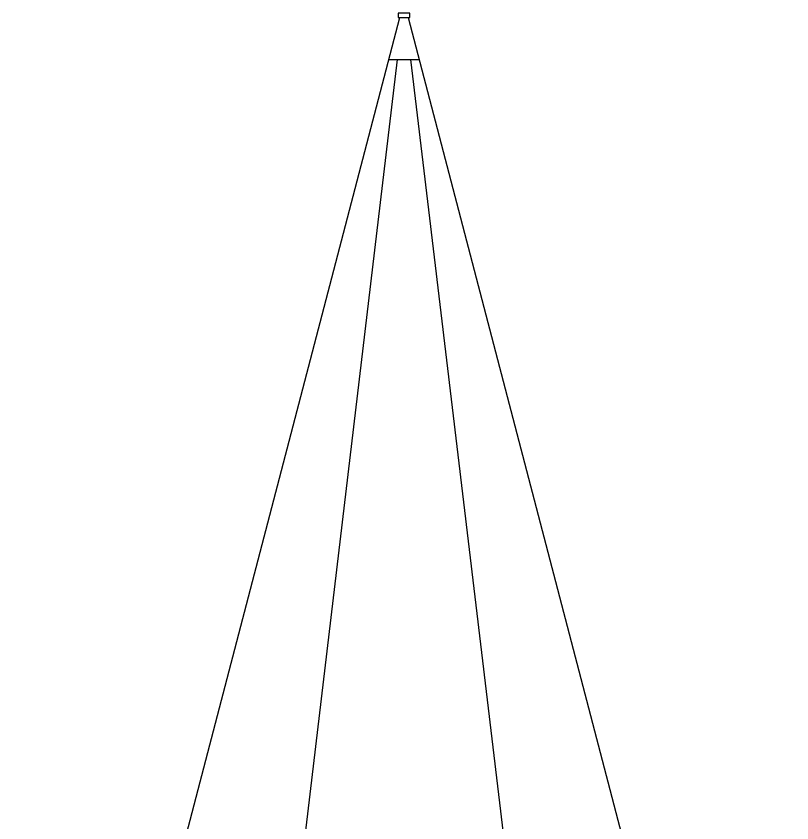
# Model space of a CAD drawing. Header units: millimetres. Extents: x 159 to 5807, y 71 to 6378.
# Drawn here: x 4768.5 to 4995.7, y 5905.5 to 6141.7 of the extents above; entities that cross this region are included whole.
import ezdxf

# ---------------------------------------------------------------- set-up
doc = ezdxf.new("R2010")
doc.units = ezdxf.units.MM
doc.layers.add('fasad', color=251, linetype='Continuous', lineweight=15)

msp = doc.modelspace()

# ---------------------------------------------------------------- linework, layer by layer
at = {"layer": 'fasad', "lineweight": 30}
for p, q in [((4768.5407, 5711.5553), (4880.8649, 6141.3501)), ((4883.3285, 6141.3501), (4995.6527, 5711.5553)), ((4880.0766, 6129.0422), (4830.5281, 5711.5553)), ((4877.6483, 6129.0422), (4886.5451, 6129.0422)), ((4934.0815, 5711.5553), (4884.1331, 6129.0422))]:
    msp.add_line(p, q, dxfattribs=at)
msp.add_lwpolyline([(4880.3717, 6141.3501), (4883.8217, 6141.3501), (4883.8217, 6142.5429), (4880.3717, 6142.5429)], close=True, dxfattribs=at)

doc.saveas('drawing.dxf')
